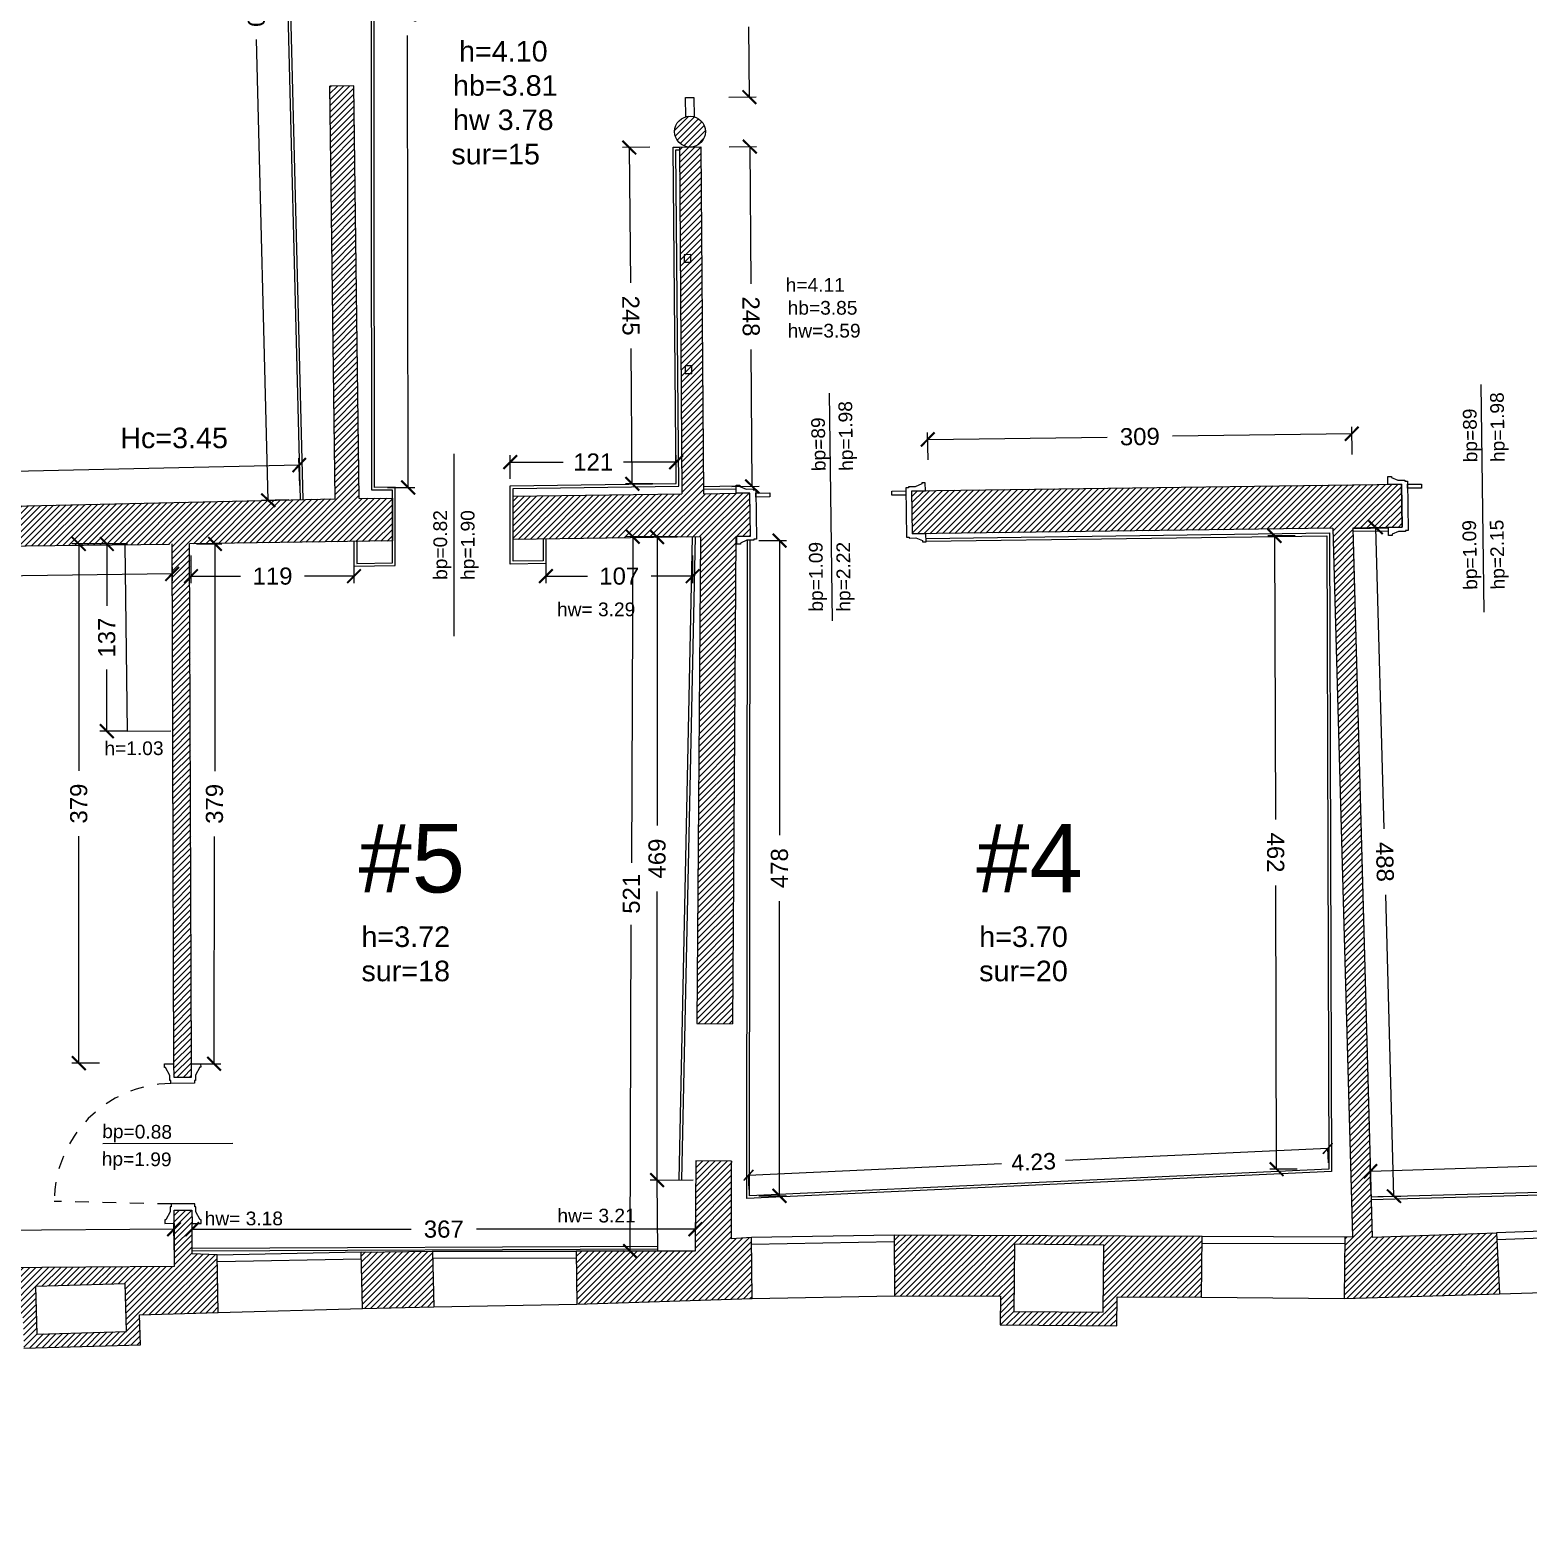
# Model space of a CAD drawing. Header units: millimetres. Extents: x -69 to 235, y 2 to 992.
# Drawn here: x 158.4 to 169.33, y 479.21 to 490.04 of the extents above; entities that cross this region are included whole.
import ezdxf
from ezdxf.enums import TextEntityAlignment as Align

# ---------------------------------------------------------------- set-up
doc = ezdxf.new("R2010")
doc.units = ezdxf.units.MM
doc.header["$LTSCALE"] = 0.01
doc.linetypes.add('HIDDEN2', pattern=[4.7625, 3.175, -1.5875])
for name, color, linetype in [('ob_A_CONTROPARETI', 10, 'Continuous'), ('ob_A_linea_proiezione', 251, 'HIDDEN2'), ('ob_A_linea_v', 7, 'Continuous'), ('ob_A_linea_v2', 251, 'Continuous'), ('ob_A_muro', 1, 'Continuous'), ('ob_A_muro_r', 252, 'Continuous'), ('ob_A_rivestimento', 2, 'Continuous'), ('ob_A_serramento_vetro', 253, 'Continuous'), ('ob_cornici corrette', 3, 'Continuous'), ('ob_Q 1_50', 250, 'Continuous'), ('ob_serramento_s', 3, 'Continuous'), ('ob_TXT 1_50', 250, 'Continuous')]:
    doc.layers.add(name, color=color, linetype=linetype)
doc.styles.add('m 1_50', font='arial.ttf', dxfattribs={"height": 0.125})
doc.styles.get("Standard").update_dxf_attribs({"font": 'arial.ttf'})
doc.styles.add('STYLE1', font='arial.ttf')
doc.styles.add('Testo L', font='arial.ttf', dxfattribs={"height": 2.5})
doc.dimstyles.new('DIMENSIONI', dxfattribs={"dimscale": 1.5, "dimtxt": 0.08, "dimasz": 0.05, "dimexe": 0, "dimexo": 0.03, "dimgap": 0.05, "dimtad": 0, "dimzin": 0, "dimdsep": 46, "dimtxsty": 'STYLE1', "dimblk": 'ARCHTICK', "dimcen": -0.8, "dimclrd": 256, "dimclre": 8, "dimadec": 0, "dimazin": 0, "dimtfac": 1, "dimtofl": 0, "dimtmove": 0, "dimatfit": 2, "dimldrblk": 'ARCHTICK', "dimfxl": 1, "dimtolj": 1, "dimtzin": 0, "dimlwd": -1, "dimarcsym": 0})
doc.dimstyles.new('m 1_50 cm', dxfattribs={"dimtxt": 0.1, "dimasz": 0.1, "dimexe": 0.05, "dimexo": 0.05, "dimgap": 0.1, "dimtad": 0, "dimdec": 1, "dimlfac": 100, "dimrnd": 1, "dimdsep": 46, "dimtxsty": 'm 1_50', "dimblk": 'ARCHTICK', "dimcen": 0.2, "dimadec": 0, "dimazin": 0, "dimtfac": 1, "dimtdec": 1, "dimtofl": 0, "dimtmove": 0, "dimatfit": 3, "dimldrblk": 'DOT', "dimfxl": 0.15, "dimfxlon": 1, "dimtolj": 1, "dimtzin": 0, "dimarcsym": 0})

# ---------------------------------------------------------------- blocks, each defined once
blk = doc.blocks.new('_ARCHTICK')
at = {"color": 0, "linetype": 'ByBlock', "const_width": 0.15}
blk.add_lwpolyline([(-0.5, -0.5), (0.5, 0.5)], dxfattribs=at)
blk = doc.blocks.new('*D30')
at = {"layer": 'Defpoints', "color": 0, "transparency": 16777216}
for p in [(167.867, 481.884), (167.874, 481.734), (163.648, 481.539)]:
    blk.add_point(p, dxfattribs=at)
at = {"layer": 'ob_Q 1_50', "transparency": 16777216}
for p, q in [((167.867, 481.884), (165.954, 481.796)), ((163.642, 481.689), (165.488, 481.774))]:
    blk.add_line(p, q, dxfattribs=at)
at = {"layer": 'ob_Q 1_50', "color": 8, "lineweight": -2, "transparency": 16777216}
for p, q in [((167.872, 481.779), (167.867, 481.884)), ((163.646, 481.584), (163.642, 481.689))]:
    blk.add_line(p, q, dxfattribs=at)
at = {"layer": 'ob_Q 1_50', "transparency": 16777216, "xscale": 0.07500000000000001, "yscale": 0.07500000000000001, "zscale": 0.07500000000000001}
for p, rotation in [((167.867, 481.884), 2.644249500014654), ((163.642, 481.689), 182.6442495000147)]:
    blk.add_blockref('_ARCHTICK', p, dxfattribs=dict(at, rotation=rotation))
at = {"layer": 'ob_Q 1_50', "color": 0, "transparency": 16777216, "insert": (165.721, 481.785), "char_height": 0.12, "attachment_point": 5, "rotation": 2.6442, "style": 'STYLE1'}
blk.add_mtext('\\A1;4.23', dxfattribs=at)
blk = doc.blocks.new('*D54')
at = {"layer": 'Defpoints', "color": 0, "transparency": 16777216}
for p in [(159.417, 486.294), (158.961, 484.928), (159.427, 484.928)]:
    blk.add_point(p, dxfattribs=at)
at = {"layer": 'ob_Q 1_50', "color": 0, "lineweight": -2, "transparency": 16777216}
for p, q in [((159.111, 486.294), (158.911, 486.294)), ((158.961, 486.294), (158.961, 485.843)), ((158.961, 484.928), (158.961, 485.379)), ((159.111, 484.928), (158.911, 484.928))]:
    blk.add_line(p, q, dxfattribs=at)
at = {"layer": 'ob_Q 1_50', "color": 0, "lineweight": -2, "transparency": 16777216, "xscale": 0.1, "yscale": 0.1, "zscale": 0.1}
for p, rotation in [((158.961, 486.294), 90), ((158.961, 484.928), 270)]:
    blk.add_blockref('_ARCHTICK', p, dxfattribs=dict(at, rotation=rotation))
at = {"layer": 'ob_Q 1_50', "color": 0, "transparency": 16777216, "insert": (158.961, 485.611), "char_height": 0.125, "attachment_point": 5, "rotation": 90, "style": 'm 1_50'}
blk.add_mtext('\\A1;137', dxfattribs=at)
blk = doc.blocks.new('_Dot')
at = {"color": 0, "linetype": 'ByBlock', "lineweight": -2}
blk.add_line((-0.5, 0), (-1, 0), dxfattribs=at)
at = {"color": 0, "linetype": 'ByBlock', "const_width": 0.5}
blk.add_lwpolyline([(-0.25, 0, 1), (0.25, 0, 1)], format="xyb", close=True, dxfattribs=at)
blk = doc.blocks.new('*D55')
at = {"layer": 'Defpoints', "color": 0, "transparency": 16777216}
for p in [(159.417, 486.294), (158.757, 482.506), (159.447, 482.506)]:
    blk.add_point(p, dxfattribs=at)
at = {"layer": 'ob_Q 1_50', "color": 0, "lineweight": -2, "transparency": 16777216}
for p, q in [((158.907, 486.294), (158.707, 486.294)), ((158.757, 486.294), (158.757, 484.638)), ((158.757, 482.506), (158.757, 484.162)), ((158.907, 482.506), (158.707, 482.506))]:
    blk.add_line(p, q, dxfattribs=at)
at = {"layer": 'ob_Q 1_50', "color": 0, "lineweight": -2, "transparency": 16777216, "xscale": 0.1, "yscale": 0.1, "zscale": 0.1}
for p, rotation in [((158.757, 486.294), 90), ((158.757, 482.506), 270)]:
    blk.add_blockref('_ARCHTICK', p, dxfattribs=dict(at, rotation=rotation))
at = {"layer": 'ob_Q 1_50', "color": 0, "transparency": 16777216, "insert": (158.757, 484.4), "char_height": 0.125, "attachment_point": 5, "rotation": 90, "style": 'm 1_50'}
blk.add_mtext('\\A1;379', dxfattribs=at)
blk = doc.blocks.new('*D56')
at = {"layer": 'Defpoints', "color": 0, "transparency": 16777216}
for p in [(159.575, 486.295), (160.764, 486.31), (160.764, 486.059)]:
    blk.add_point(p, dxfattribs=at)
at = {"layer": 'ob_Q 1_50', "color": 0, "lineweight": -2, "transparency": 16777216}
for p, q in [((159.575, 486.209), (159.575, 486.009)), ((160.764, 486.209), (160.764, 486.009)), ((159.575, 486.059), (159.937, 486.059)), ((160.764, 486.059), (160.402, 486.059))]:
    blk.add_line(p, q, dxfattribs=at)
at = {"layer": 'ob_Q 1_50', "color": 0, "lineweight": -2, "transparency": 16777216, "xscale": 0.1, "yscale": 0.1, "zscale": 0.1, "rotation": 180}
blk.add_blockref('_ARCHTICK', (159.575, 486.059), dxfattribs=at)
at = {"layer": 'ob_Q 1_50', "color": 0, "lineweight": -2, "transparency": 16777216, "xscale": 0.1, "yscale": 0.1, "zscale": 0.1}
blk.add_blockref('_ARCHTICK', (160.764, 486.059), dxfattribs=at)
at = {"layer": 'ob_Q 1_50', "color": 0, "transparency": 16777216, "insert": (160.17, 486.059), "char_height": 0.125, "attachment_point": 5, "style": 'm 1_50'}
blk.add_mtext('\\A1;119', dxfattribs=at)
blk = doc.blocks.new('*D58')
at = {"layer": 'Defpoints', "color": 0, "transparency": 16777216}
for p in [(159.435, 486.294), (155.752, 486.247), (159.438, 486.076)]:
    blk.add_point(p, dxfattribs=at)
at = {"layer": 'ob_Q 1_50', "color": 0, "lineweight": -2, "transparency": 16777216}
for p, q in [((155.753, 486.179), (155.755, 485.979)), ((159.436, 486.226), (159.439, 486.026)), ((155.755, 486.029), (157.358, 486.049)), ((159.438, 486.076), (157.835, 486.055))]:
    blk.add_line(p, q, dxfattribs=at)
at = {"layer": 'ob_Q 1_50', "color": 0, "lineweight": -2, "transparency": 16777216, "xscale": 0.1, "yscale": 0.1, "zscale": 0.1}
for p, rotation in [((155.755, 486.029), 180.7321059690727), ((159.438, 486.076), 0.7321059690727184)]:
    blk.add_blockref('_ARCHTICK', p, dxfattribs=dict(at, rotation=rotation))
at = {"layer": 'ob_Q 1_50', "color": 0, "transparency": 16777216, "insert": (157.596, 486.052), "char_height": 0.125, "attachment_point": 5, "rotation": 0.7321, "style": 'm 1_50'}
blk.add_mtext('\\A1;368', dxfattribs=at)
blk = doc.blocks.new('*D61')
at = {"layer": 'Defpoints', "color": 0, "transparency": 16777216}
for p in [(159.451, 481.295), (159.453, 481.022), (154.967, 480.992)]:
    blk.add_point(p, dxfattribs=at)
at = {"layer": 'ob_Q 1_50', "color": 0, "lineweight": -2, "transparency": 16777216}
for p, q in [((159.453, 481.145), (159.451, 481.345)), ((154.966, 481.114), (154.965, 481.314)), ((154.965, 481.264), (156.968, 481.278)), ((159.451, 481.295), (157.449, 481.281))]:
    blk.add_line(p, q, dxfattribs=at)
at = {"layer": 'ob_Q 1_50', "color": 0, "lineweight": -2, "transparency": 16777216, "xscale": 0.1, "yscale": 0.1, "zscale": 0.1}
for p, rotation in [((159.451, 481.295), 0.3906868298833335), ((154.965, 481.264), 180.3906868298834)]:
    blk.add_blockref('_ARCHTICK', p, dxfattribs=dict(at, rotation=rotation))
at = {"layer": 'ob_Q 1_50', "color": 0, "transparency": 16777216, "insert": (157.208, 481.279), "char_height": 0.125, "attachment_point": 5, "rotation": 0.3907, "style": 'm 1_50'}
blk.add_mtext('\\A1;449', dxfattribs=at)
blk = doc.blocks.new('*D62')
at = {"layer": 'Defpoints', "color": 0, "transparency": 16777216}
for p in [(159.565, 486.295), (159.559, 482.502), (159.744, 482.502)]:
    blk.add_point(p, dxfattribs=at)
at = {"layer": 'ob_Q 1_50', "color": 0, "lineweight": -2, "transparency": 16777216}
for p, q in [((159.615, 486.295), (159.8, 486.295)), ((159.75, 486.295), (159.748, 484.636)), ((159.744, 482.502), (159.747, 484.16)), ((159.609, 482.502), (159.794, 482.502))]:
    blk.add_line(p, q, dxfattribs=at)
at = {"layer": 'ob_Q 1_50', "color": 0, "lineweight": -2, "transparency": 16777216, "xscale": 0.1, "yscale": 0.1, "zscale": 0.1}
for p, rotation in [((159.75, 486.295), 89.90531303809713), ((159.744, 482.502), 269.9053130380971)]:
    blk.add_blockref('_ARCHTICK', p, dxfattribs=dict(at, rotation=rotation))
at = {"layer": 'ob_Q 1_50', "color": 0, "transparency": 16777216, "insert": (159.747, 484.398), "char_height": 0.125, "attachment_point": 5, "rotation": 89.9053, "style": 'm 1_50'}
blk.add_mtext('\\A1;379', dxfattribs=at)
blk = doc.blocks.new('*D63')
at = {"layer": 'Defpoints', "color": 0, "transparency": 16777216}
for p in [(162.975, 486.345), (163.234, 486.345), (162.975, 481.653)]:
    blk.add_point(p, dxfattribs=at)
at = {"layer": 'ob_Q 1_50', "color": 0, "lineweight": -2, "transparency": 16777216}
for p, q in [((163.125, 486.345), (162.925, 486.345)), ((162.975, 486.345), (162.975, 484.24)), ((162.975, 481.653), (162.975, 483.759)), ((162.975, 481.653), (162.925, 481.653))]:
    blk.add_line(p, q, dxfattribs=at)
at = {"layer": 'ob_Q 1_50', "color": 0, "lineweight": -2, "transparency": 16777216, "xscale": 0.1, "yscale": 0.1, "zscale": 0.1}
for p, rotation in [((162.975, 486.345), 90), ((162.975, 481.653), 270)]:
    blk.add_blockref('_ARCHTICK', p, dxfattribs=dict(at, rotation=rotation))
at = {"layer": 'ob_Q 1_50', "color": 0, "transparency": 16777216, "insert": (162.975, 483.999), "char_height": 0.125, "attachment_point": 5, "rotation": 90, "style": 'm 1_50'}
blk.add_mtext('\\A1;469', dxfattribs=at)
blk = doc.blocks.new('*D64')
at = {"layer": 'Defpoints', "color": 0, "transparency": 16777216}
for p in [(163.254, 481.295), (159.584, 481.158), (163.254, 481.135)]:
    blk.add_point(p, dxfattribs=at)
at = {"layer": 'ob_Q 1_50', "color": 0, "lineweight": -2, "transparency": 16777216}
for p, q in [((159.584, 481.208), (159.584, 481.345)), ((163.254, 481.185), (163.254, 481.345)), ((159.584, 481.295), (161.181, 481.295)), ((163.254, 481.295), (161.657, 481.295))]:
    blk.add_line(p, q, dxfattribs=at)
at = {"layer": 'ob_Q 1_50', "color": 0, "lineweight": -2, "transparency": 16777216, "xscale": 0.1, "yscale": 0.1, "zscale": 0.1, "rotation": 180}
blk.add_blockref('_ARCHTICK', (159.584, 481.295), dxfattribs=at)
at = {"layer": 'ob_Q 1_50', "color": 0, "lineweight": -2, "transparency": 16777216, "xscale": 0.1, "yscale": 0.1, "zscale": 0.1}
blk.add_blockref('_ARCHTICK', (163.254, 481.295), dxfattribs=at)
at = {"layer": 'ob_Q 1_50', "color": 0, "transparency": 16777216, "insert": (161.419, 481.295), "char_height": 0.125, "attachment_point": 5, "style": 'm 1_50'}
blk.add_mtext('\\A1;367', dxfattribs=at)
blk = doc.blocks.new('*D65')
at = {"layer": 'Defpoints', "color": 0, "transparency": 16777216}
for p in [(167.859, 486.354), (171.672, 2.386), (167.859, 2.254)]:
    blk.add_point(p, dxfattribs=at)
at = {"layer": 'ob_Q 1_50', "color": 0, "lineweight": -2, "transparency": 16777216}
for p, q in [((167.859, 2.404), (167.859, 2.204)), ((171.672, 2.336), (171.672, 2.204)), ((167.859, 2.254), (169.539, 2.254)), ((171.672, 2.254), (169.991, 2.254))]:
    blk.add_line(p, q, dxfattribs=at)
at = {"layer": 'ob_Q 1_50', "color": 0, "lineweight": -2, "transparency": 16777216, "xscale": 0.1, "yscale": 0.1, "zscale": 0.1, "rotation": 180}
blk.add_blockref('_ARCHTICK', (167.859, 2.254), dxfattribs=at)
at = {"layer": 'ob_Q 1_50', "color": 0, "lineweight": -2, "transparency": 16777216, "xscale": 0.1, "yscale": 0.1, "zscale": 0.1}
blk.add_blockref('_ARCHTICK', (171.672, 2.254), dxfattribs=at)
at = {"layer": 'ob_Q 1_50', "color": 0, "transparency": 16777216, "insert": (169.765, 2.254), "char_height": 0.125, "attachment_point": 5, "style": 'm 1_50'}
blk.add_mtext('\\A1;381', dxfattribs=at)
blk = doc.blocks.new('*D66')
at = {"layer": 'Defpoints', "color": 0, "transparency": 16777216}
for p in [(163.653, 486.319), (163.648, 481.539), (163.868, 481.539)]:
    blk.add_point(p, dxfattribs=at)
at = {"layer": 'ob_Q 1_50', "color": 0, "lineweight": -2, "transparency": 16777216}
for p, q in [((163.718, 486.319), (163.918, 486.319)), ((163.868, 486.319), (163.868, 484.17)), ((163.868, 481.539), (163.868, 483.688)), ((163.718, 481.539), (163.918, 481.539))]:
    blk.add_line(p, q, dxfattribs=at)
at = {"layer": 'ob_Q 1_50', "color": 0, "lineweight": -2, "transparency": 16777216, "xscale": 0.1, "yscale": 0.1, "zscale": 0.1}
for p, rotation in [((163.868, 486.319), 90), ((163.868, 481.539), 270)]:
    blk.add_blockref('_ARCHTICK', p, dxfattribs=dict(at, rotation=rotation))
at = {"layer": 'ob_Q 1_50', "color": 0, "transparency": 16777216, "insert": (163.868, 483.929), "char_height": 0.125, "attachment_point": 5, "rotation": 90, "style": 'm 1_50'}
blk.add_mtext('\\A1;478', dxfattribs=at)
blk = doc.blocks.new('*D67')
at = {"layer": 'Defpoints', "color": 0, "transparency": 16777216}
for p in [(167.859, 486.354), (167.494, 481.733), (167.874, 481.734)]:
    blk.add_point(p, dxfattribs=at)
at = {"layer": 'ob_Q 1_50', "color": 0, "lineweight": -2, "transparency": 16777216}
for p, q in [((167.629, 486.353), (167.429, 486.353)), ((167.479, 486.353), (167.486, 484.283)), ((167.494, 481.733), (167.487, 483.803)), ((167.644, 481.733), (167.444, 481.733))]:
    blk.add_line(p, q, dxfattribs=at)
at = {"layer": 'ob_Q 1_50', "color": 0, "lineweight": -2, "transparency": 16777216, "xscale": 0.1, "yscale": 0.1, "zscale": 0.1}
for p, rotation in [((167.479, 486.353), 90.18303428522566), ((167.494, 481.733), 270.1830342852256)]:
    blk.add_blockref('_ARCHTICK', p, dxfattribs=dict(at, rotation=rotation))
at = {"layer": 'ob_Q 1_50', "color": 0, "transparency": 16777216, "insert": (167.486, 484.043), "char_height": 0.125, "attachment_point": 5, "rotation": 270.183, "style": 'm 1_50'}
blk.add_mtext('\\A1;462', dxfattribs=at)
blk = doc.blocks.new('*D68')
at = {"layer": 'Defpoints', "color": 0, "transparency": 16777216}
for p in [(171.782, 481.83), (171.788, 481.643), (168.184, 481.531)]:
    blk.add_point(p, dxfattribs=at)
at = {"layer": 'ob_Q 1_50', "color": 0, "lineweight": -2, "transparency": 16777216}
for p, q in [((171.782, 481.83), (170.206, 481.781)), ((171.787, 481.693), (171.781, 481.88)), ((168.182, 481.581), (168.176, 481.768)), ((168.178, 481.718), (169.754, 481.767))]:
    blk.add_line(p, q, dxfattribs=at)
at = {"layer": 'ob_Q 1_50', "color": 0, "lineweight": -2, "transparency": 16777216, "xscale": 0.1, "yscale": 0.1, "zscale": 0.1}
for p, rotation in [((171.782, 481.83), 1.77074313234936), ((168.178, 481.718), 181.7707431323493)]:
    blk.add_blockref('_ARCHTICK', p, dxfattribs=dict(at, rotation=rotation))
at = {"layer": 'ob_Q 1_50', "color": 0, "transparency": 16777216, "insert": (169.98, 481.774), "char_height": 0.125, "attachment_point": 5, "rotation": 1.7707, "style": 'm 1_50'}
blk.add_mtext('\\A1;361', dxfattribs=at)
blk = doc.blocks.new('*D76')
at = {"layer": 'Defpoints', "color": 0, "transparency": 16777216}
for p in [(168.042, 487.098), (168.047, 486.724), (164.954, 486.683)]:
    blk.add_point(p, dxfattribs=at)
at = {"layer": 'ob_Q 1_50', "color": 0, "lineweight": -2, "transparency": 16777216}
for p, q in [((168.044, 486.948), (168.042, 487.148)), ((164.951, 486.907), (164.948, 487.107)), ((164.949, 487.057), (166.257, 487.074)), ((168.042, 487.098), (166.734, 487.081))]:
    blk.add_line(p, q, dxfattribs=at)
at = {"layer": 'ob_Q 1_50', "color": 0, "lineweight": -2, "transparency": 16777216, "xscale": 0.1, "yscale": 0.1, "zscale": 0.1}
for p, rotation in [((168.042, 487.098), 0.7673761425209569), ((164.949, 487.057), 180.767376142521)]:
    blk.add_blockref('_ARCHTICK', p, dxfattribs=dict(at, rotation=rotation))
at = {"layer": 'ob_Q 1_50', "color": 0, "transparency": 16777216, "insert": (166.496, 487.077), "char_height": 0.125, "attachment_point": 5, "rotation": 0.7674, "style": 'm 1_50'}
blk.add_mtext('\\A1;309', dxfattribs=at)
blk = doc.blocks.new('*D188')
at = {"layer": 'Defpoints', "color": 0, "transparency": 16777216}
for p in [(162.164, 486.331), (163.234, 486.345), (163.234, 486.059)]:
    blk.add_point(p, dxfattribs=at)
at = {"layer": 'ob_Q 1_50', "color": 0, "lineweight": -2, "transparency": 16777216}
for p, q in [((162.164, 486.209), (162.164, 486.009)), ((163.234, 486.209), (163.234, 486.009)), ((162.164, 486.059), (162.467, 486.059)), ((163.234, 486.059), (162.931, 486.059))]:
    blk.add_line(p, q, dxfattribs=at)
at = {"layer": 'ob_Q 1_50', "color": 0, "lineweight": -2, "transparency": 16777216, "xscale": 0.1, "yscale": 0.1, "zscale": 0.1, "rotation": 180}
blk.add_blockref('_ARCHTICK', (162.164, 486.059), dxfattribs=at)
at = {"layer": 'ob_Q 1_50', "color": 0, "lineweight": -2, "transparency": 16777216, "xscale": 0.1, "yscale": 0.1, "zscale": 0.1}
blk.add_blockref('_ARCHTICK', (163.234, 486.059), dxfattribs=at)
at = {"layer": 'ob_Q 1_50', "color": 0, "transparency": 16777216, "insert": (162.699, 486.059), "char_height": 0.125, "attachment_point": 5, "style": 'm 1_50'}
blk.add_mtext('\\A1;107', dxfattribs=at)
blk = doc.blocks.new('*D190')
at = {"layer": 'Defpoints', "color": 0, "transparency": 16777216}
for p in [(160.189, 493.818), (160.139, 486.613), (160.371, 486.618)]:
    blk.add_point(p, dxfattribs=at)
at = {"layer": 'ob_Q 1_50', "color": 0, "lineweight": -2, "transparency": 16777216}
for p, q in [((160.107, 493.816), (159.907, 493.811)), ((159.957, 493.812), (160.042, 490.45)), ((160.139, 486.613), (160.054, 489.975)), ((160.289, 486.616), (160.089, 486.611))]:
    blk.add_line(p, q, dxfattribs=at)
at = {"layer": 'ob_Q 1_50', "color": 0, "lineweight": -2, "transparency": 16777216, "xscale": 0.1, "yscale": 0.1, "zscale": 0.1}
for p, rotation in [((159.957, 493.812), 91.44686713263181), ((160.139, 486.613), 271.4468671326318)]:
    blk.add_blockref('_ARCHTICK', p, dxfattribs=dict(at, rotation=rotation))
at = {"layer": 'ob_Q 1_50', "color": 0, "transparency": 16777216, "insert": (160.048, 490.212), "char_height": 0.125, "attachment_point": 5, "rotation": 271.4469, "style": 'm 1_50'}
blk.add_mtext('\\A1;720', dxfattribs=at)
blk = doc.blocks.new('*D193')
at = {"layer": 'Defpoints', "color": 0, "transparency": 16777216}
for p in [(168.049, 486.411), (168.216, 486.415), (168.184, 481.531)]:
    blk.add_point(p, dxfattribs=at)
at = {"layer": 'ob_Q 1_50', "color": 0, "lineweight": -2, "transparency": 16777216}
for p, q in [((168.099, 486.412), (168.266, 486.417)), ((168.216, 486.415), (168.277, 484.216)), ((168.35, 481.536), (168.29, 483.735)), ((168.233, 481.533), (168.4, 481.537))]:
    blk.add_line(p, q, dxfattribs=at)
at = {"layer": 'ob_Q 1_50', "color": 0, "lineweight": -2, "transparency": 16777216, "xscale": 0.1, "yscale": 0.1, "zscale": 0.1}
for p, rotation in [((168.216, 486.415), 91.57807193281742), ((168.35, 481.536), 271.5780719328174)]:
    blk.add_blockref('_ARCHTICK', p, dxfattribs=dict(at, rotation=rotation))
at = {"layer": 'ob_Q 1_50', "color": 0, "transparency": 16777216, "insert": (168.283, 483.975), "char_height": 0.125, "attachment_point": 5, "rotation": 271.5781, "style": 'm 1_50'}
blk.add_mtext('\\A1;488', dxfattribs=at)
blk = doc.blocks.new('*D194')
at = {"layer": 'Defpoints', "color": 0, "transparency": 16777216}
for p in [(163.254, 486.346), (162.778, 481.136), (163.234, 481.135)]:
    blk.add_point(p, dxfattribs=at)
at = {"layer": 'ob_Q 1_50', "color": 0, "lineweight": -2, "transparency": 16777216}
for p, q in [((162.948, 486.347), (162.748, 486.348)), ((162.798, 486.347), (162.789, 483.968)), ((162.778, 481.136), (162.787, 483.516)), ((162.928, 481.136), (162.728, 481.137))]:
    blk.add_line(p, q, dxfattribs=at)
at = {"layer": 'ob_Q 1_50', "color": 0, "lineweight": -2, "transparency": 16777216, "xscale": 0.1, "yscale": 0.1, "zscale": 0.1}
for p, rotation in [((162.798, 486.347), 89.77290370896297), ((162.778, 481.136), 269.772903708963)]:
    blk.add_blockref('_ARCHTICK', p, dxfattribs=dict(at, rotation=rotation))
at = {"layer": 'ob_Q 1_50', "color": 0, "transparency": 16777216, "insert": (162.788, 483.742), "char_height": 0.125, "attachment_point": 5, "rotation": 89.7729, "style": 'm 1_50'}
blk.add_mtext('\\A1;521', dxfattribs=at)
blk = doc.blocks.new('*D195')
at = {"layer": 'Defpoints', "color": 0, "transparency": 16777216}
for p in [(161.904, 486.892), (161.904, 486.719), (163.114, 486.719)]:
    blk.add_point(p, dxfattribs=at)
at = {"layer": 'ob_Q 1_50', "color": 0, "lineweight": -2, "transparency": 16777216}
for p, q in [((161.904, 486.769), (161.904, 486.942)), ((163.114, 486.769), (163.114, 486.941)), ((161.904, 486.892), (162.289, 486.892)), ((163.114, 486.891), (162.729, 486.892))]:
    blk.add_line(p, q, dxfattribs=at)
at = {"layer": 'ob_Q 1_50', "color": 0, "lineweight": -2, "transparency": 16777216, "xscale": 0.1, "yscale": 0.1, "zscale": 0.1}
for p, rotation in [((161.904, 486.892), 179.9854131842699), ((163.114, 486.891), 359.9854131842699)]:
    blk.add_blockref('_ARCHTICK', p, dxfattribs=dict(at, rotation=rotation))
at = {"layer": 'ob_Q 1_50', "color": 0, "transparency": 16777216, "insert": (162.509, 486.892), "char_height": 0.125, "attachment_point": 5, "rotation": 359.9854, "style": 'm 1_50'}
blk.add_mtext('\\A1;121', dxfattribs=at)
blk = doc.blocks.new('*D196')
at = {"layer": 'Defpoints', "color": 0, "transparency": 16777216}
for p in [(163.093, 489.189), (162.794, 486.733), (163.114, 486.736)]:
    blk.add_point(p, dxfattribs=at)
at = {"layer": 'ob_Q 1_50', "color": 0, "lineweight": -2, "transparency": 16777216}
for p, q in [((162.922, 489.188), (162.722, 489.186)), ((162.772, 489.186), (162.781, 488.199)), ((162.794, 486.733), (162.785, 487.72)), ((162.944, 486.734), (162.744, 486.732))]:
    blk.add_line(p, q, dxfattribs=at)
at = {"layer": 'ob_Q 1_50', "color": 0, "lineweight": -2, "transparency": 16777216, "xscale": 0.1, "yscale": 0.1, "zscale": 0.1}
for p, rotation in [((162.772, 489.186), 90.50228746898118), ((162.794, 486.733), 270.5022874689812)]:
    blk.add_blockref('_ARCHTICK', p, dxfattribs=dict(at, rotation=rotation))
at = {"layer": 'ob_Q 1_50', "color": 0, "transparency": 16777216, "insert": (162.783, 487.96), "char_height": 0.125, "attachment_point": 5, "rotation": 270.5023, "style": 'm 1_50'}
blk.add_mtext('\\A1;245', dxfattribs=at)
blk = doc.blocks.new('*D197')
at = {"layer": 'Defpoints', "color": 0, "transparency": 16777216}
for p in [(160.906, 493.776), (160.914, 486.706), (161.159, 486.706)]:
    blk.add_point(p, dxfattribs=at)
at = {"layer": 'ob_Q 1_50', "color": 0, "lineweight": -2, "transparency": 16777216}
for p, q in [((161.001, 493.776), (161.201, 493.777)), ((161.151, 493.777), (161.155, 490.479)), ((161.159, 486.706), (161.155, 490.004)), ((161.009, 486.706), (161.209, 486.706))]:
    blk.add_line(p, q, dxfattribs=at)
at = {"layer": 'ob_Q 1_50', "color": 0, "lineweight": -2, "transparency": 16777216, "xscale": 0.1, "yscale": 0.1, "zscale": 0.1}
for p, rotation in [((161.151, 493.777), 90.06664080708092), ((161.159, 486.706), 270.0666408070809)]:
    blk.add_blockref('_ARCHTICK', p, dxfattribs=dict(at, rotation=rotation))
at = {"layer": 'ob_Q 1_50', "color": 0, "transparency": 16777216, "insert": (161.155, 490.241), "char_height": 0.125, "attachment_point": 5, "rotation": 270.0666, "style": 'm 1_50'}
blk.add_mtext('\\A1;707', dxfattribs=at)
blk = doc.blocks.new('A$C2F806580')
at = {"layer": 'ob_cornici corrette'}
for points in [[(-0.096, 0.065), (0, 0.065), (0, -0.065), (-0.097, -0.065), (-0.097, -0.132), (-0.071, -0.132), (-0.071, -0.125), (-0.013, -0.094), (0.024, -0.094), (0.024, -0.087), (0.045, -0.087), (0.045, 0.087), (0.031, 0.087), (0.024, 0.087), (0.024, 0.094), (-0.013, 0.094), (-0.071, 0.125), (-0.071, 0.132), (-0.097, 0.132), (-0.096, 0.065)], [(1.067, 0.065), (0.97, 0.065), (0.97, -0.065), (1.067, -0.065), (1.067, -0.132), (1.042, -0.132), (1.042, -0.125), (0.983, -0.094), (0.946, -0.094), (0.946, -0.087), (0.925, -0.087), (0.925, 0.087), (0.94, 0.087), (0.946, 0.087), (0.946, 0.094), (0.983, 0.094), (1.042, 0.125), (1.042, 0.132), (1.067, 0.132), (1.067, 0.065)]]:
    blk.add_lwpolyline(points, close=True, dxfattribs=at)
blk = doc.blocks.new('A$C44A577F8')
at = {"layer": 'ob_cornici corrette'}
for points in [[(0.044, 0.18), (0.044, -0.18), (0.044, -0.18), (0.024, -0.18), (0.024, -0.187), (-0.025, -0.187), (-0.073, -0.207), (-0.073, -0.215), (-0.099, -0.215), (-0.099, -0.157), (0, -0.157), (0, 0.157), (-0.099, 0.157), (-0.099, 0.215), (-0.073, 0.215), (-0.073, 0.207), (-0.025, 0.187), (0.024, 0.187), (0.024, 0.18), (0.044, 0.18)], [(1.138, 0.18), (1.138, -0.18), (1.138, -0.18), (1.158, -0.18), (1.158, -0.187), (1.207, -0.187), (1.255, -0.207), (1.255, -0.215), (1.281, -0.215), (1.281, -0.157), (1.182, -0.157), (1.182, 0.157), (1.281, 0.157), (1.281, 0.215), (1.255, 0.215), (1.255, 0.207), (1.207, 0.187), (1.158, 0.187), (1.158, 0.18), (1.138, 0.18)]]:
    blk.add_lwpolyline(points, dxfattribs=at)
for points in [[(0.044, 0.157), (0.146, 0.157), (0.146, 0.127), (0.044, 0.127)], [(1.036, 0.157), (1.138, 0.157), (1.138, 0.127), (1.036, 0.127)]]:
    blk.add_lwpolyline(points, close=True, dxfattribs=at)
blk = doc.blocks.new('*D279')
at = {"layer": 'Defpoints', "color": 0, "transparency": 16777216}
for p in [(163.233, 491.042), (163.243, 489.551), (163.648, 489.554)]:
    blk.add_point(p, dxfattribs=at)
at = {"layer": 'ob_Q 1_50', "color": 0, "lineweight": -2, "transparency": 16777216}
for p, q in [((163.487, 491.044), (163.687, 491.045)), ((163.637, 491.045), (163.641, 490.532)), ((163.648, 489.554), (163.645, 490.067)), ((163.498, 489.553), (163.698, 489.555))]:
    blk.add_line(p, q, dxfattribs=at)
at = {"layer": 'ob_Q 1_50', "color": 0, "lineweight": -2, "transparency": 16777216, "xscale": 0.1, "yscale": 0.1, "zscale": 0.1}
for p, rotation in [((163.637, 491.045), 90.41681577244968), ((163.648, 489.554), 270.4168157724497)]:
    blk.add_blockref('_ARCHTICK', p, dxfattribs=dict(at, rotation=rotation))
at = {"layer": 'ob_Q 1_50', "color": 0, "transparency": 16777216, "insert": (163.643, 490.299), "char_height": 0.125, "attachment_point": 5, "rotation": 270.4168, "style": 'm 1_50'}
blk.add_mtext('\\A1;149', dxfattribs=at)
blk = doc.blocks.new('*D280')
at = {"layer": 'Defpoints', "color": 0, "transparency": 16777216}
for p in [(163.294, 489.191), (163.312, 486.712), (163.669, 486.714)]:
    blk.add_point(p, dxfattribs=at)
at = {"layer": 'ob_Q 1_50', "color": 0, "lineweight": -2, "transparency": 16777216}
for p, q in [((163.501, 489.192), (163.701, 489.193)), ((163.651, 489.193), (163.658, 488.193)), ((163.669, 486.714), (163.662, 487.714)), ((163.519, 486.713), (163.719, 486.715))]:
    blk.add_line(p, q, dxfattribs=at)
at = {"layer": 'ob_Q 1_50', "color": 0, "lineweight": -2, "transparency": 16777216, "xscale": 0.1, "yscale": 0.1, "zscale": 0.1}
for p, rotation in [((163.651, 489.193), 90.4168019545602), ((163.669, 486.714), 270.4168019545602)]:
    blk.add_blockref('_ARCHTICK', p, dxfattribs=dict(at, rotation=rotation))
at = {"layer": 'ob_Q 1_50', "color": 0, "transparency": 16777216, "insert": (163.66, 487.954), "char_height": 0.125, "attachment_point": 5, "rotation": 270.4168, "style": 'm 1_50'}
blk.add_mtext('\\A1;248', dxfattribs=at)
blk = doc.blocks.new('*D288')
at = {"layer": 'Defpoints', "color": 0, "transparency": 16777216}
for p in [(155.716, 486.762), (160.371, 486.618), (155.722, 486.51)]:
    blk.add_point(p, dxfattribs=at)
at = {"layer": 'ob_Q 1_50', "color": 0, "lineweight": -2, "transparency": 16777216}
for p, q in [((160.368, 486.72), (160.363, 486.92)), ((155.719, 486.612), (155.715, 486.812)), ((155.716, 486.762), (157.799, 486.81)), ((160.365, 486.87), (158.281, 486.822))]:
    blk.add_line(p, q, dxfattribs=at)
at = {"layer": 'ob_Q 1_50', "color": 0, "lineweight": -2, "transparency": 16777216, "xscale": 0.1, "yscale": 0.1, "zscale": 0.1}
for p, rotation in [((160.365, 486.87), 1.338378079368825), ((155.716, 486.762), 181.3383780793689)]:
    blk.add_blockref('_ARCHTICK', p, dxfattribs=dict(at, rotation=rotation))
at = {"layer": 'ob_Q 1_50', "color": 0, "transparency": 16777216, "insert": (158.04, 486.816), "char_height": 0.125, "attachment_point": 5, "rotation": 1.3384, "style": 'm 1_50'}
blk.add_mtext('\\A1;465', dxfattribs=at)

msp = doc.modelspace()

# ---------------------------------------------------------------- hatches: boundary and pattern name
at = {"layer": 'ob_A_muro_r'}
h = msp.add_hatch(dxfattribs=at)
h.set_pattern_fill('ANSI31', color=256, scale=0.01)
h.paths.add_polyline_path([(161.0442, 486.6279), (160.8027, 486.6268), (160.7629, 489.6368), (160.5869, 489.6341), (160.6267, 486.6244), (155.6226, 486.5085), (155.6261, 486.2457), (159.4352, 486.294), (159.4489, 482.4044), (159.5791, 482.4048), (159.5653, 486.2957), (161.0442, 486.3158)])
h = msp.add_hatch(dxfattribs=at)
h.set_pattern_fill('ANSI31', color=256, scale=0.01)
h.paths.add_polyline_path([(163.3277, 489.3024, 1), (163.1027, 489.3024, 1)])
h = msp.add_hatch(dxfattribs=at)
h.set_pattern_fill('ANSI31', color=256, scale=0.01)
h.paths.add_polyline_path([(163.6511, 486.6653), (163.5519, 486.664), (163.3128, 486.6608), (163.2944, 489.1889), (163.1377, 489.1896), (163.1561, 486.6588), (161.9242, 486.642), (161.9242, 486.327), (163.2925, 486.3462), (163.2657, 482.7955), (163.5262, 482.7935), (163.5497, 486.3497), (163.6553, 486.3512)])
h = msp.add_hatch(dxfattribs=at)
h.set_pattern_fill('ANSI31', color=256, scale=0.01)
h.paths.add_polyline_path([(173.2991, 486.7959), (169.5861, 486.7457), (169.5903, 486.4315), (171.6893, 486.4599), (171.7968, 481.3659), (171.7029, 481.3626), (171.7252, 480.9148), (172.4764, 480.9486), (173.6154, 480.963), (173.6151, 481.2253), (172.0285, 481.185), (171.8653, 486.4623), (173.3034, 486.4818)])
h.paths.add_polyline_path([(170.6133, 481.3235), (170.136, 481.3064), (170.1586, 480.8552), (170.6361, 480.8677)])
h.paths.add_polyline_path([(166.9499, 481.242), (164.7041, 481.2528), (164.7076, 480.8096), (165.4799, 480.8062), (165.4781, 480.5967), (166.328, 480.5893), (166.3299, 480.8026), (166.9462, 480.7999)])
h.paths.add_polyline_path([(166.2289, 480.6902), (165.5789, 480.6958), (165.5832, 481.1877), (166.2332, 481.182)], flags=16)
h.paths.add_polyline_path([(163.6631, 481.2335), (163.5171, 481.2253), (163.5185, 481.7921), (163.2576, 481.7944), (163.2536, 481.1347), (162.3853, 481.136), (162.3888, 480.7489), (163.6677, 480.7892)])
h = msp.add_hatch(dxfattribs=at)
h.set_pattern_fill('ANSI31', color=256, scale=0.01)
h.paths.add_polyline_path([(168.4044, 486.7297), (164.8328, 486.6813), (164.837, 486.3672), (167.9047, 486.4087), (168.0471, 481.2394), (167.991, 481.2377), (167.986, 480.7906), (169.1189, 480.8237), (169.099, 481.2192), (169.0965, 481.2687), (168.1916, 481.2367), (168.0491, 486.4106), (168.4087, 486.4155)])
h = msp.add_hatch(dxfattribs=at)
h.set_pattern_fill('ANSI31', color=256, scale=0.01)
h.paths.add_polyline_path([(159.7667, 481.1086), (159.5841, 481.1155), (159.5828, 481.4346), (159.4517, 481.4342), (159.4534, 481.0223), (154.8883, 480.9912), (154.8985, 480.5592), (156.1613, 480.5916), (156.1685, 480.3417), (157.0181, 480.3659), (157.011, 480.614), (158.3508, 480.6492), (158.3571, 480.4271), (159.2067, 480.4513), (159.2005, 480.6716), (159.7745, 480.6867)])
h.paths.add_polyline_path([(158.4442, 480.8798), (159.094, 480.8983), (159.1039, 480.5484), (158.4542, 480.5299)], flags=16)
h.paths.add_polyline_path([(156.9053, 480.8129), (156.9153, 480.463), (156.2656, 480.4445), (156.2556, 480.7943)], flags=16)
h.paths.add_polyline_path([(161.3358, 481.1339), (160.8159, 481.1285), (160.8253, 480.7173), (161.3464, 480.7282)])

# ---------------------------------------------------------------- linework, layer by layer
at = {"layer": 'ob_A_CONTROPARETI'}
for p, q in [((168.3096, 486.4083), (168.0495, 486.4053)), ((168.3099, 486.3883), (168.0498, 486.3853))]:
    msp.add_line(p, q, dxfattribs=at)
for points in [[(155.3783, 493.9473), (155.3787, 493.8296), (160.1887, 493.8179), (160.3705, 486.6184)], [(155.3983, 493.9474), (155.3986, 493.8495), (160.2081, 493.8378), (160.3905, 486.6189)], [(160.7842, 486.3105), (160.7842, 486.1524), (161.0442, 486.1559), (161.0442, 486.6876), (160.894, 486.6856), (160.8858, 493.7964), (161.2211, 493.7961)], [(160.7642, 486.3105), (160.7642, 486.1321), (161.0642, 486.1362), (161.0642, 486.7079), (160.914, 486.7058), (160.9058, 493.7764), (161.2412, 493.7761)], [(162.1642, 486.331), (162.1642, 486.1511), (161.9042, 486.1475), (161.9041, 486.7192), (163.1141, 486.7356), (163.0926, 489.189), (163.1377, 489.1894)], [(162.1442, 486.331), (162.1442, 486.1708), (161.9242, 486.1678), (161.9241, 486.6995), (163.1342, 486.7159), (163.1127, 489.1693), (163.1378, 489.1696)], [(163.551, 486.7146), (163.3124, 486.7118)], [(163.5513, 486.6946), (163.3125, 486.6918)], [(164.9366, 486.3345), (167.8792, 486.3744), (167.894, 481.715), (163.6285, 481.518), (163.6333, 486.3213)], [(163.1353, 481.6547), (163.2342, 486.3454)], [(163.1553, 481.655), (163.2542, 486.3457)], [(164.9369, 486.3145), (167.8592, 486.3541), (167.874, 481.7341), (163.6485, 481.539), (163.6533, 486.3215)], [(168.1835, 481.5311), (171.7886, 481.6304)], [(168.1841, 481.5111), (171.7892, 481.6104)], [(159.5839, 481.1576), (162.9811, 481.1719)], [(159.584, 481.1376), (162.9812, 481.1519)]]:
    msp.add_lwpolyline(points, dxfattribs=at)
at = {"layer": 'ob_A_linea_proiezione'}
for p, q in [((163.2204, 488.405), (163.1729, 488.4045)), ((163.1729, 488.4045), (163.1734, 488.3466)), ((163.2208, 488.3472), (163.1734, 488.3466)), ((163.2208, 488.3472), (163.2204, 488.405)), ((163.2275, 487.5935), (163.18, 487.593)), ((163.18, 487.593), (163.1805, 487.5351)), ((163.228, 487.5357), (163.2275, 487.5935)), ((163.228, 487.5357), (163.1805, 487.5351))]:
    msp.add_line(p, q, dxfattribs=at)
msp.add_lwpolyline([(159.4302, 481.4792), (158.5762, 481.4976)], dxfattribs=at)
msp.add_arc((159.4434, 481.4922), 0.8672, 91.06538, 179.64156, dxfattribs=at)
at = {"layer": 'ob_A_linea_v'}
msp.add_lwpolyline([(163.2336, 481.1347), (162.9816, 481.1351), (162.9753, 481.6532), (163.238, 481.6557)], dxfattribs=at)
at = {"layer": 'ob_A_linea_v2'}
for points in [[(163.6677, 480.7892), (164.7076, 480.8096)], [(166.9462, 480.7999), (167.986, 480.7906)], [(169.1189, 480.8237), (170.1586, 480.8552)], [(159.7745, 480.6867), (160.8253, 480.7173)], [(161.3464, 480.7282), (162.3888, 480.7489)]]:
    msp.add_lwpolyline(points, dxfattribs=at)
at = {"layer": 'ob_A_muro'}
for p, q in [((160.7629, 489.6368), (160.5869, 489.6341)), ((160.6267, 486.6244), (160.5869, 489.6341)), ((160.8027, 486.6268), (160.7629, 489.6368)), ((163.1377, 489.1894), (163.2944, 489.1905)), ((163.1377, 489.1894), (163.1561, 486.6588)), ((163.2944, 489.1905), (163.3128, 486.6608)), ((164.8345, 486.6814), (168.4044, 486.7297)), ((168.4044, 486.7297), (168.4087, 486.4155)), ((155.7218, 486.5098), (160.6267, 486.6244)), ((160.8027, 486.6268), (161.0442, 486.6279)), ((161.0442, 486.628), (161.0442, 486.3158)), ((161.9242, 486.642), (163.1561, 486.6588)), ((161.9242, 486.327), (161.9242, 486.642)), ((163.3128, 486.6608), (163.5519, 486.664)), ((164.837, 486.3672), (164.8328, 486.6813)), ((167.9047, 486.4087), (164.8352, 486.3672)), ((168.4087, 486.4155), (168.0491, 486.4106)), ((168.0491, 486.4106), (168.1916, 481.2367)), ((155.7252, 486.2457), (159.4174, 486.2938)), ((159.4352, 486.294), (159.4486, 482.5009)), ((161.0442, 486.3158), (159.5653, 486.2958)), ((159.5788, 482.5015), (159.5653, 486.2958)), ((163.2925, 486.3462), (161.9242, 486.327)), ((163.2925, 486.3462), (163.2657, 482.7955)), ((163.5497, 486.3481), (163.5262, 482.7935)), ((163.2657, 482.7955), (163.5262, 482.7935)), ((163.5185, 481.7921), (163.5185, 481.7821)), ((159.4525, 481.3377), (159.4534, 481.0223)), ((159.5841, 481.1155), (159.5827, 481.338)), ((168.1916, 481.2367), (169.0967, 481.2687)), ((169.0965, 481.2687), (169.1189, 480.8237)), ((161.3358, 481.1339), (161.3464, 480.7282)), ((165.5789, 480.6958), (165.5832, 481.1877)), ((165.5832, 481.1877), (166.2332, 481.182)), ((166.2289, 480.6902), (166.2332, 481.182)), ((159.4534, 481.0223), (154.8883, 480.9912)), ((159.7667, 481.1086), (159.5841, 481.1155)), ((159.7745, 480.6867), (159.7667, 481.1086)), ((158.4442, 480.8798), (159.094, 480.8983)), ((158.4542, 480.5299), (158.4442, 480.8798)), ((159.1039, 480.5484), (159.094, 480.8983)), ((164.7076, 480.8096), (165.4799, 480.8062)), ((165.4799, 480.8062), (165.4781, 480.5967)), ((166.328, 480.5893), (166.3299, 480.8026)), ((165.5789, 480.6958), (166.2289, 480.6902)), ((159.2067, 480.4513), (159.2005, 480.6716)), ((165.4781, 480.5967), (166.328, 480.5893)), ((158.4542, 480.5299), (159.1039, 480.5484)), ((158.3571, 480.4271), (159.2067, 480.4513))]:
    msp.add_line(p, q, dxfattribs=at)
for points in [[(163.5497, 486.3497), (163.6553, 486.3512), (163.6511, 486.6653), (163.5519, 486.664)], [(167.9047, 486.4087), (168.0471, 481.2394), (167.991, 481.2377), (167.986, 480.7906)], [(159.4486, 482.5009), (159.4489, 482.4044), (159.5791, 482.4048), (159.5788, 482.5015)], [(163.2576, 481.7944), (163.2536, 481.1347), (162.3853, 481.136), (162.3888, 480.7489), (163.6677, 480.7892), (163.6631, 481.2335), (163.5171, 481.2253), (163.5185, 481.7921), (163.2576, 481.7944)], [(159.4525, 481.3377), (159.4522, 481.4342), (159.5824, 481.4346), (159.5827, 481.338)], [(166.3299, 480.8026), (166.9462, 480.7999), (166.9499, 481.242), (164.7041, 481.2528), (164.7076, 480.8096)], [(160.8253, 480.7173), (160.8159, 481.1285), (161.3354, 481.1339)], [(167.986, 480.7906), (169.1189, 480.8237)], [(159.2005, 480.6716), (159.7745, 480.6867)], [(160.8253, 480.7173), (161.3464, 480.7282)]]:
    msp.add_lwpolyline(points, dxfattribs=at)
msp.add_circle((163.2152, 489.3024), 0.1125, dxfattribs=at)
at = {"layer": 'ob_A_rivestimento'}
for p, q in [((159.1131, 484.9258), (159.0944, 486.2896)), ((159.4273, 484.9282), (159.1131, 484.9258))]:
    msp.add_line(p, q, dxfattribs=at)
at = {"layer": 'ob_A_serramento_vetro'}
for p, q in [((164.7041, 481.2528), (163.6631, 481.2335)), ((167.991, 481.2377), (166.9499, 481.242)), ((170.136, 481.3064), (169.0965, 481.2687)), ((170.1378, 481.2564), (169.0983, 481.2187)), ((159.7667, 481.1086), (160.816, 481.1289)), ((161.3354, 481.1339), (162.3853, 481.136)), ((164.7051, 481.2028), (163.664, 481.1836)), ((167.9908, 481.1877), (166.9497, 481.192)), ((159.7677, 481.0586), (160.817, 481.0789)), ((161.3355, 481.0839), (162.3854, 481.086))]:
    msp.add_line(p, q, dxfattribs=at)
at = {"layer": 'ob_Q 1_50'}
for p, q in [((169.0082, 485.7968), (168.9853, 487.4585)), ((164.2548, 485.7325), (164.232, 487.3942)), ((161.4942, 485.6226), (161.4942, 486.9512)), ((159.8815, 481.9209), (158.9333, 481.9175))]:
    msp.add_line(p, q, dxfattribs=at)
at = {"layer": 'ob_serramento_s'}
msp.add_lwpolyline([(163.1844, 489.4106), (163.1834, 489.5513), (163.2434, 489.5513), (163.2444, 489.4111)], dxfattribs=at)

# ---------------------------------------------------------------- block references
at = {"layer": 'ob_A_muro'}
for name, p, rotation in [('A$C44A577F8', (168.4065, 486.5726), 0.775469593805856), ('A$C44A577F8', (163.6532, 486.5083), 0.775469593805856), ('A$C2F806580', (159.5173, 481.4344), 90.19046039987587)]:
    msp.add_blockref(name, p, dxfattribs=dict(at, rotation=rotation))

# ---------------------------------------------------------------- texts
at = {"layer": 'ob_Q 1_50', "style": 'STYLE1'}
for s, rotation, p in [('hp=1.98', 90.91032, (169.1083, 486.8917)), ('hp=1.98', 90.91032, (164.355, 486.8273)), ('bp=89', 90.91032, (168.9078, 486.8896)), ('bp=89', 90.91032, (164.1545, 486.8253)), ('bp=0.82', 90.16616, (161.3939, 486.0321)), ('hp=1.90', 90.16616, (161.5944, 486.0316)), ('bp=1.09', 91.12829, (168.9077, 485.9595)), ('hp=2.15', 91.12829, (169.1082, 485.9623)), ('bp=1.09', 90.284, (164.1347, 485.8004)), ('hp=2.22', 90.284, (164.3352, 485.8003)), ('bp=0.88', 359.41224, (158.9279, 482.0098)), ('hp=1.99', 359.41224, (158.9247, 481.8093))]:
    msp.add_text(s, height=0.1, rotation=rotation, dxfattribs=at).set_placement(p, align=Align.MIDDLE_LEFT)
at = {"layer": 'ob_Q 1_50', "style": 'Testo L'}
msp.add_text('Hc=3.45', height=0.15, dxfattribs=at).set_placement((159.0587, 486.9928))
at = {"layer": 'ob_Q 1_50', "style": 'STYLE1'}
msp.add_text('h=1.03', height=0.1, rotation=0.17113, dxfattribs=at).set_placement((158.9442, 484.7531))
at = {"layer": 'ob_Q 1_50', "attachment_point": 1, "style": 'Testo L'}
for s, width, insert, char_height in [('\\pi-0.39391,l0.6,t0.65609;h=4.10\\P\\pi-0.43796,t0.61204;hb=3.81\\P\\pi-0.43791,t0.61209;hw 3.78\\P\\pi-0.45,t0.6;sur=15', 0.885104, (161.3241, 489.9636), 0.15), (' {\\H0.66667x;  h=4.11   \\P\\pi-0.45,l0.6,t0.6;hb=3.85\\Phw=3.59}', 1.000076, (163.7775, 488.2336), 0.15), ('hw= 3.29', 0.676808, (162.2451, 485.867), 0.1), ('\\pi-0.45,l0.6,t0.6;h=3.72\\Psur=18', 2.989583, (160.6685, 483.5041), 0.15), ('\\pi-0.45,l0.6,t0.6;h=3.70\\Psur=20', 2.989583, (165.1743, 483.5041), 0.15), ('hw= 3.21', 0.676808, (162.2481, 481.4443), 0.1), ('hw= 3.18', 0.676808, (159.6753, 481.4236), 0.1)]:
    msp.add_mtext_dynamic_manual_height_columns(s, width=width, gutter_width=12.5, heights=[0], dxfattribs=dict(at, insert=insert, char_height=char_height))
at = {"layer": 'ob_TXT 1_50'}
note = msp.add_mtext_dynamic_manual_height_columns('#5{\\C0;\\c16777215;\\P}', width=0.933327, gutter_width=12.5, heights=[0.6138, 0], dxfattribs=dict(at, insert=(160.7971, 484.2517), char_height=0.5, attachment_point=1))
note = msp.add_mtext_dynamic_manual_height_columns('#4{\\C0;\\c16777215;\\P}', width=0.933327, gutter_width=12.5, heights=[0.6138, 0], dxfattribs=dict(at, insert=(165.303, 484.2517), char_height=0.5, attachment_point=1))

# ---------------------------------------------------------------- dimensions: what is measured, and where the dimension line sits
at = {"layer": 'ob_Q 1_50'}
for p1, p2, distance, picture, middle in [((160.1887, 493.8179), (160.3705, 486.6184), -0.2316, '*D190', (160.0481, 490.2123)), ((160.9058, 493.7764), (160.914, 486.7058), 0.2452, '*D197', (161.1551, 490.2414)), ((163.2326, 491.0417), (163.2434, 489.5513), 0.4049, '*D279', (163.6429, 490.2994)), ((163.09255, 489.18904), (163.11406, 486.73562), -0.32041, '*D196', (162.78291, 487.95952)), ((163.2944, 489.1905), (163.3124, 486.7118), 0.3566, '*D280', (163.6599, 487.9537)), ((164.9536, 486.683), (168.0474, 486.7244), 0.3738, '*D76', (166.4955, 487.0774)), ((160.3705, 486.6184), (155.7218, 486.5098), -0.2519, '*D288', (158.0403, 486.8159)), ((163.1142, 486.7189), (161.9041, 486.7192), -0.1726, '*D195', (162.5092, 486.8916)), ((163.2542, 486.3457), (163.2336, 481.1347), -0.4557, '*D194', (162.7882, 483.742)), ((167.8592, 486.3541), (167.874, 481.7341), -0.3802, '*D67', (167.4864, 484.0429)), ((168.1835, 481.5311), (168.0491, 486.4106), -0.1669, '*D193', (168.2832, 483.9755)), ((155.752, 486.247), (159.4352, 486.294), -0.2184, '*D58', (157.5964, 486.0521)), ((168.1835, 481.5311), (171.7882, 481.6426), 0.1873, '*D68', (169.9801, 481.7741)), ((154.9671, 480.9917), (159.4534, 481.0223), 0.2723, '*D61', (157.2084, 481.2794))]:
    dim = msp.add_aligned_dim(p1=p1, p2=p2, distance=distance, dimstyle='m 1_50 cm', dxfattribs=at)
    dim.commit()
    dim.dimension.update_dxf_attribs({"geometry": picture, "text_midpoint": middle})
for base, p1, p2, picture, middle in [((162.9753, 486.3454), (162.9753, 481.6532), (163.2342, 486.3454), '*D63', (162.9753, 483.9993)), ((163.8684, 481.539), (163.6533, 486.319), (163.6485, 481.539), '*D66', (163.8684, 483.929)), ((158.7572, 482.5065), (159.4173, 486.2938), (159.4474, 482.5065), '*D55', (158.7572, 484.4001)), ((158.9614, 484.9282), (159.4173, 486.2938), (159.4273, 484.9282), '*D54', (158.9614, 485.611))]:
    dim = msp.add_linear_dim(base=base, p1=p1, p2=p2, angle=90, dimstyle='m 1_50 cm', dxfattribs=at)
    dim.commit()
    dim.dimension.update_dxf_attribs({"geometry": picture, "text_midpoint": middle})
for base, p1, p2, picture, middle in [((160.7642, 486.0594), (159.5753, 486.2955), (160.7642, 486.3102), '*D56', (160.1698, 486.0594)), ((163.2342, 486.0595), (162.1642, 486.331), (163.2342, 486.3454), '*D188', (162.6992, 486.0595)), ((167.8592, 2.2539), (171.6716, 2.3859), (167.8592, 486.3541), '*D65', (169.7654, 2.2539)), ((163.2536, 481.2948), (159.5839, 481.1576), (163.2536, 481.1351), '*D64', (161.4187, 481.2948))]:
    dim = msp.add_linear_dim(base=base, p1=p1, p2=p2, dimstyle='m 1_50 cm', dxfattribs=at)
    dim.commit()
    dim.dimension.update_dxf_attribs({"geometry": picture, "text_midpoint": middle})
for base, p1, p2, angle, dimstyle, picture, middle in [((159.74417, 482.5017), (159.56532, 486.29549), (159.55905, 482.50201), 269.90531, 'm 1_50 cm', '*D62', (159.74731, 484.39813)), ((167.867, 481.8841), (163.6485, 481.539), (167.874, 481.7341), 2.64425, 'DIMENSIONI', '*D30', (165.7205, 481.7849))]:
    dim = msp.add_linear_dim(base=base, p1=p1, p2=p2, angle=angle, dimstyle=dimstyle, dxfattribs=at)
    dim.commit()
    dim.dimension.update_dxf_attribs({"geometry": picture, "text_midpoint": middle, "dimtype": 161})

doc.saveas('drawing.dxf')
